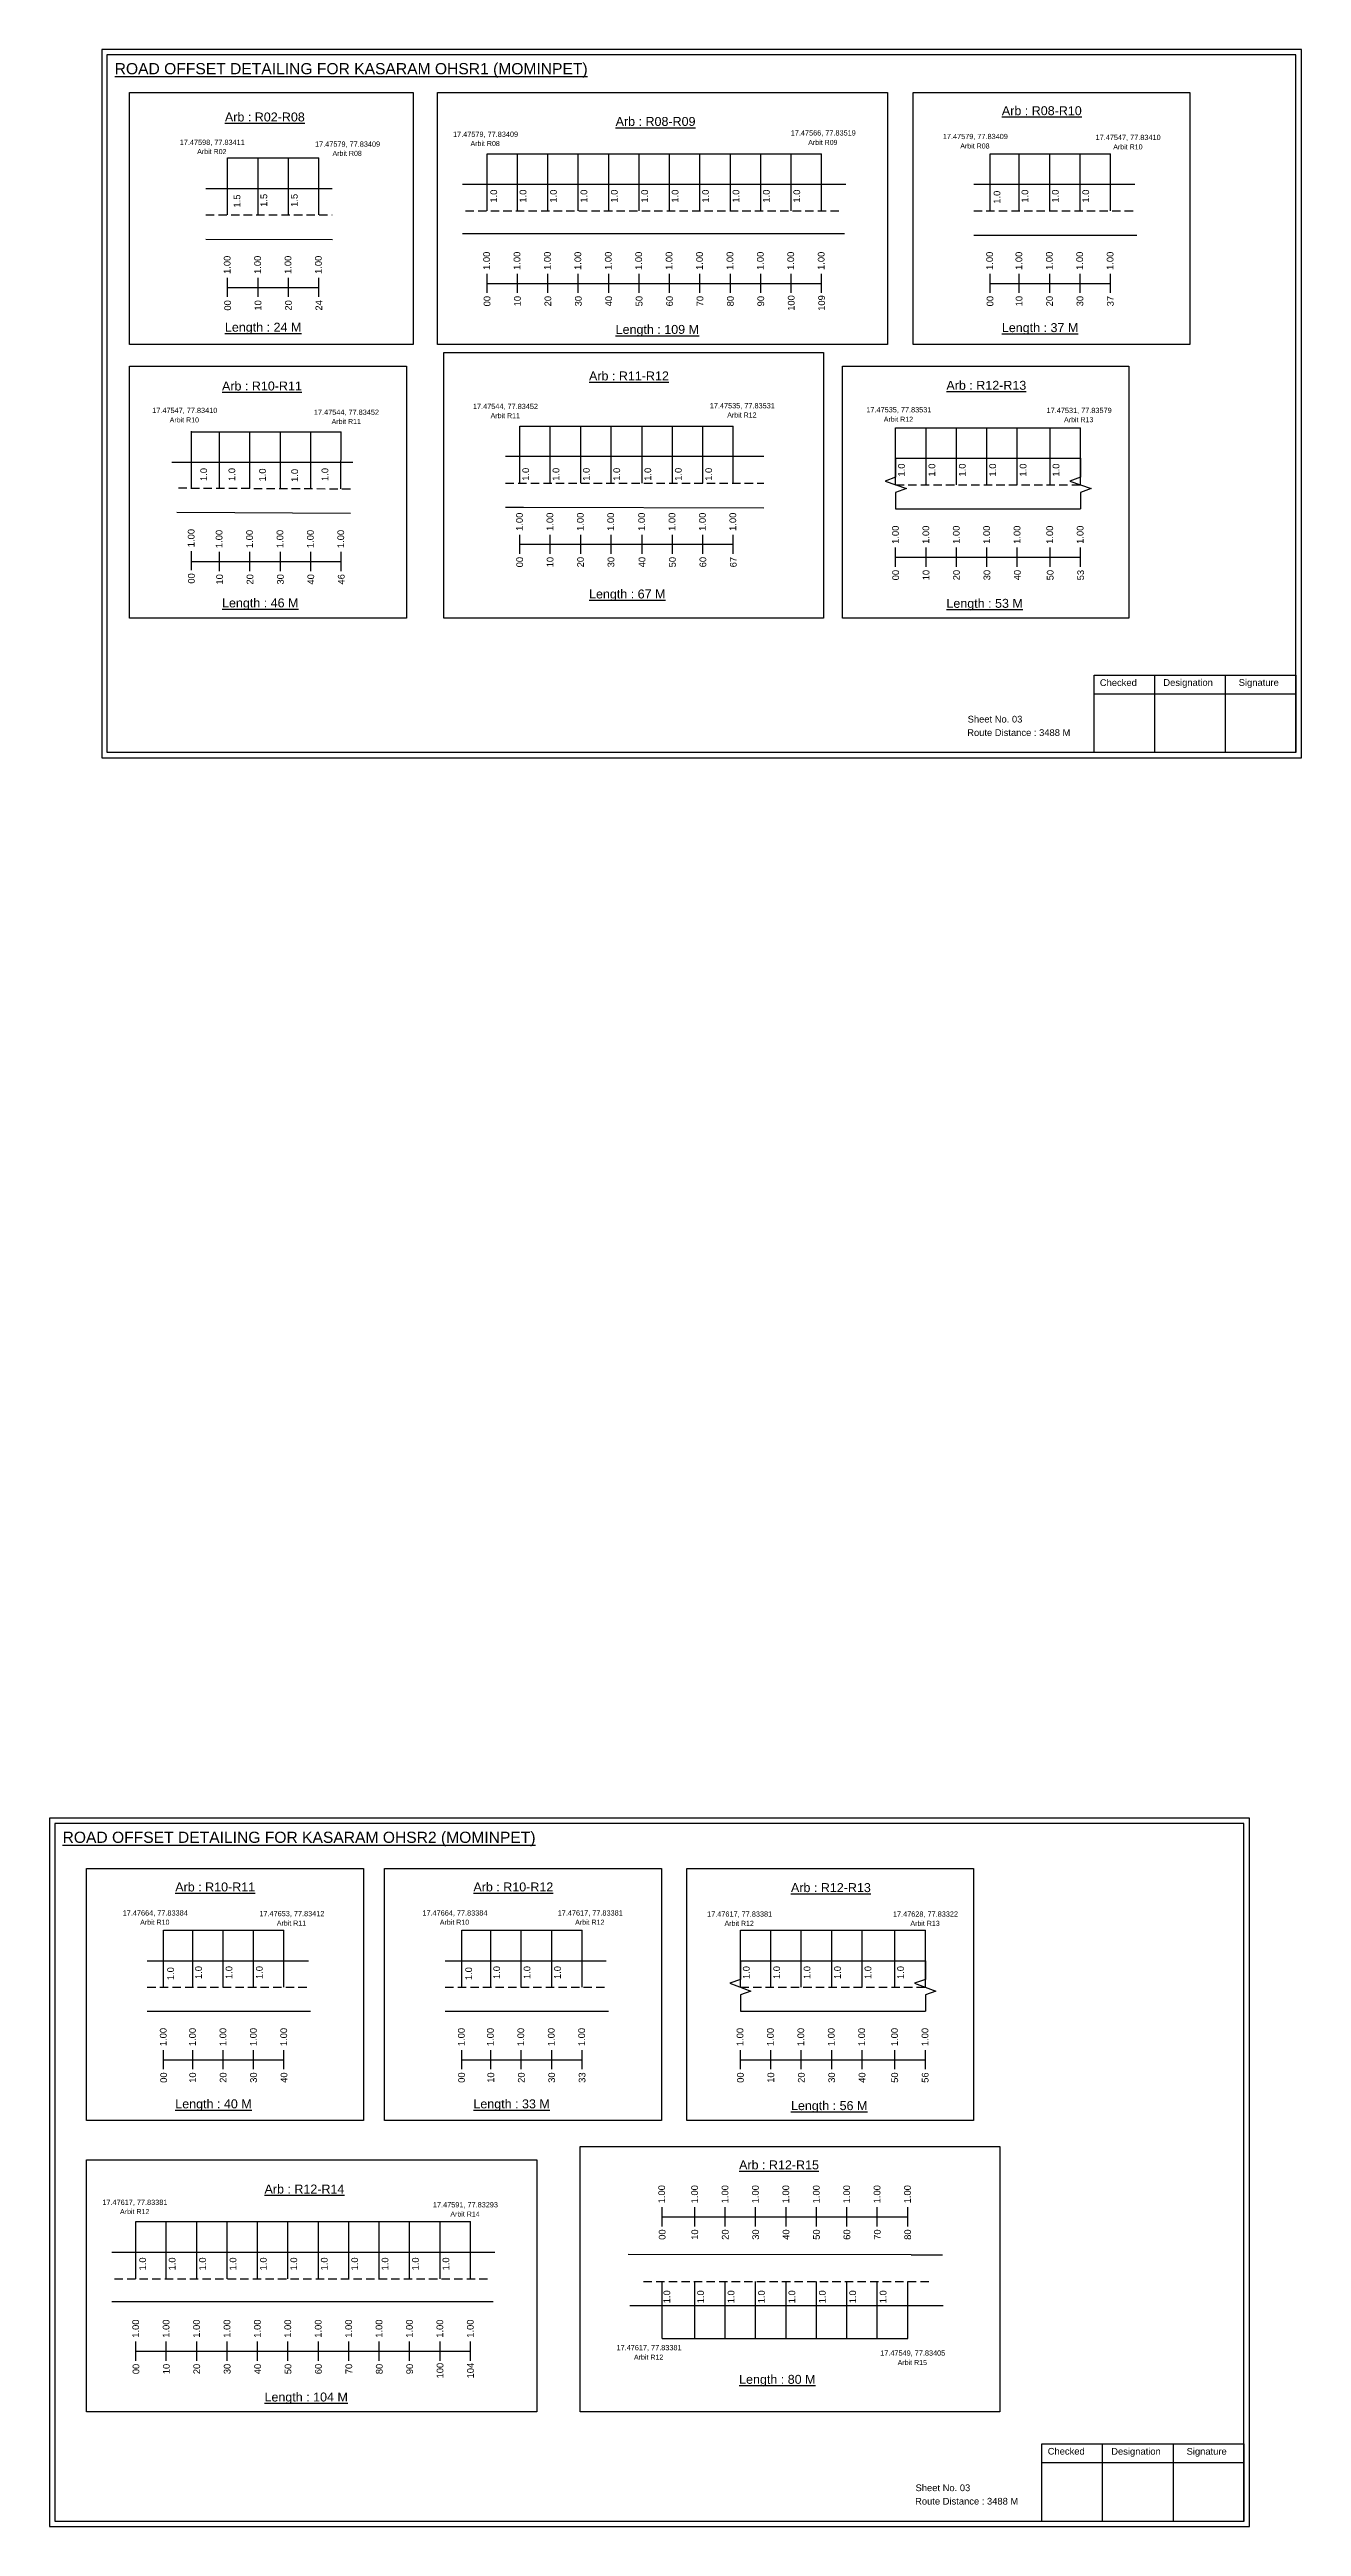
# Model space of a CAD drawing. Header units: inches. Extents: x 1472 to 9278, y 30 to 1360.
# Drawn here: x 6676 to 7236, y 164 to 1271 of the extents above; entities that cross this region are included whole.
import ezdxf

# ---------------------------------------------------------------- set-up
doc = ezdxf.new("R2010")
doc.units = ezdxf.units.IN
doc.header["$MEASUREMENT"] = 0
doc.linetypes.add('DASHED2', pattern=[0.375, 0.25, -0.125])
doc.layers.add('PDF_Geometry', color=7, linetype='Continuous')
doc.layers.add('PDF_Text', color=5, linetype='Continuous')
doc.styles.add('PDF Arial', font='arial.ttf')
doc.styles.get("Standard").update_dxf_attribs({"font": 'arial.ttf'})

msp = doc.modelspace()

# ---------------------------------------------------------------- linework, layer by layer
at = {"color": 5}
for p, q in [((6756, 1222.7), (6796.8, 1222.7)), ((6872, 1224.5), (7021.6, 1224.5)), ((7096.9, 1224.5), (7150.8, 1224.5)), ((6739.9, 1100.2), (6806.8, 1100.2)), ((6886.7, 1102.8), (6982.1, 1102.8)), ((7054.7, 1102), (7137.4, 1102)), ((6727.4, 430.2), (6781.2, 430.2)), ((6860.7, 430.2), (6914.5, 430.2)), ((6985.3, 430.2), (7068, 430.2)), ((6715, 299.9), (6864.6, 299.9)), ((6950.3, 247.6), (7060.1, 247.6))]:
    msp.add_line(p, q, dxfattribs=at)
for p, q in [((6756, 1197.2), (6756, 1222.7)), ((6769.6, 1197.2), (6769.6, 1222.7)), ((6783.2, 1197.2), (6783.2, 1222.7)), ((6796.8, 1197.2), (6796.8, 1222.7)), ((6872, 1199), (6872, 1224.5)), ((6885.6, 1199), (6885.6, 1224.5)), ((6899.2, 1199), (6899.2, 1224.5)), ((6912.8, 1199), (6912.8, 1224.5)), ((6926.4, 1199), (6926.4, 1224.5)), ((6940, 1199), (6940, 1224.5)), ((6953.6, 1199), (6953.6, 1224.5)), ((6967.2, 1199), (6967.2, 1224.5)), ((6980.8, 1199), (6980.8, 1224.5)), ((6994.4, 1199), (6994.4, 1224.5)), ((7008, 1199), (7008, 1224.5)), ((7021.6, 1199), (7021.6, 1224.5)), ((7096.9, 1199), (7096.9, 1224.5)), ((7110, 1199), (7110, 1224.5)), ((7123.6, 1199), (7123.6, 1224.5)), ((7137.2, 1199), (7137.2, 1224.5)), ((7150.8, 1199), (7150.8, 1224.5)), ((6746.2, 1209), (6802.7, 1209)), ((6861.1, 1210.9), (7032.5, 1210.9)), ((7089.6, 1210.9), (7161.6, 1210.9)), ((6746.2, 1186.4), (6802.9, 1186.2)), ((7031.8, 1188.7), (6861.1, 1188.7)), ((7089.6, 1188.2), (7162.6, 1188.2)), ((6739.9, 1074.9), (6739.9, 1100.5)), ((6752.4, 1074.9), (6752.4, 1100.2)), ((6766, 1074.8), (6766, 1100.2)), ((6779.6, 1074.9), (6779.6, 1100.2)), ((6793.2, 1074.6), (6793.2, 1100.2)), ((6806.6, 1074.7), (6806.8, 1100.2)), ((6886.7, 1077.3), (6886.7, 1102.8)), ((6900.3, 1077.3), (6900.3, 1102.8)), ((6913.9, 1077.3), (6913.9, 1102.8)), ((6927.5, 1077.3), (6927.5, 1102.8)), ((6941.3, 1077.3), (6941.3, 1102.8)), ((6954.9, 1077.3), (6954.9, 1102.8)), ((6968.5, 1077.3), (6968.5, 1102.8)), ((6982.1, 1077.3), (6982.1, 1102.8)), ((7054.7, 1076.5), (7054.7, 1102)), ((7068.3, 1076.5), (7068.3, 1102)), ((7081.9, 1076.5), (7081.9, 1102)), ((7095.5, 1076.5), (7095.5, 1102)), ((7109.1, 1076.5), (7109.1, 1102)), ((7123.8, 1076.5), (7123.8, 1102)), ((7137.4, 1076.5), (7137.4, 1102)), ((6812, 1086.5), (6731.1, 1086.5)), ((6995.7, 1089.2), (6880.3, 1089.2)), ((7054.7, 1088.4), (7137.4, 1088.4)), ((6733.3, 1064.3), (6811, 1063.8)), ((6880.3, 1066.5), (6888.3, 1066.5)), ((6888.3, 1066.5), (6995.7, 1066.2)), ((7054.7, 1065.7), (7137.4, 1065.7)), ((6727.4, 404.7), (6727.4, 430.2)), ((6740.4, 404.7), (6740.4, 430.2)), ((6754, 404.7), (6754, 430.2)), ((6767.6, 404.7), (6767.6, 430.2)), ((6781.2, 404.7), (6781.2, 430.2)), ((6860.7, 404.7), (6860.7, 430.2)), ((6873.7, 404.7), (6873.7, 430.2)), ((6887.3, 404.7), (6887.3, 430.2)), ((6900.9, 404.7), (6900.9, 430.2)), ((6914.5, 404.7), (6914.5, 430.2)), ((6985.3, 404.7), (6985.3, 430.2)), ((6998.9, 404.7), (6998.9, 430.2)), ((7012.5, 404.7), (7012.5, 430.2)), ((7026.1, 404.7), (7026.1, 430.2)), ((7039.7, 404.7), (7039.7, 430.2)), ((7054.4, 404.7), (7054.4, 430.2)), ((7068, 404.7), (7068, 430.2)), ((6720.1, 416.5), (6792.1, 416.5)), ((6853.3, 416.5), (6925.3, 416.5)), ((6985.3, 416.5), (7068, 416.5)), ((6720.1, 393.9), (6793.1, 393.9)), ((6853.3, 393.9), (6926.3, 393.9)), ((6985.3, 393.9), (7068, 393.9)), ((6715, 274.3), (6715, 299.9)), ((6728.6, 274.3), (6728.6, 299.9)), ((6742.2, 274.3), (6742.2, 299.9)), ((6755.8, 274.3), (6755.8, 299.9)), ((6769.4, 274.3), (6769.4, 299.9)), ((6783, 274.3), (6783, 299.9)), ((6796.6, 274.3), (6796.6, 299.9)), ((6810.2, 274.3), (6810.2, 299.9)), ((6823.8, 274.3), (6823.8, 299.9)), ((6837.4, 274.3), (6837.4, 299.9)), ((6851, 274.3), (6851, 299.9)), ((6864.6, 274.3), (6864.6, 299.9)), ((6704.2, 286.2), (6875.5, 286.2)), ((7061.7, 285), (6935.1, 285.2)), ((7061.7, 285), (7075.7, 285)), ((6950.3, 247.6), (6950.3, 273.1)), ((6964.9, 247.6), (6964.9, 273.1)), ((6978.5, 247.6), (6978.5, 273.1)), ((6992.1, 247.6), (6992.1, 273.1)), ((7005.7, 247.6), (7005.7, 273.1)), ((7019.3, 247.6), (7019.3, 273.1)), ((7032.9, 247.6), (7032.9, 273.1)), ((7046.5, 247.6), (7046.5, 273.1)), ((7060.1, 247.6), (7060.1, 273.1)), ((6874.8, 264), (6704.2, 264)), ((6935.8, 262.3), (7061.7, 262.3)), ((7061.7, 262.3), (7075.9, 262.3))]:
    msp.add_line(p, q)
at = {"linetype": 'DASHED2', "ltscale": 15}
for p, q in [((6746.3, 1197.2), (6802.7, 1197.2)), ((6862.4, 1199), (7030, 1199)), ((7089.6, 1199), (7162.1, 1199)), ((6734, 1075.1), (6812.3, 1074.7)), ((6880.3, 1077.3), (6995.7, 1077.3)), ((7054.7, 1076.5), (7137.4, 1076.5)), ((6720.1, 404.7), (6792.6, 404.7)), ((6853.3, 404.7), (6925.8, 404.7)), ((6985.3, 404.7), (7068, 404.7)), ((6705.4, 274.3), (6873, 274.3)), ((6942, 273.1), (7070.7, 273.1))]:
    msp.add_line(p, q, dxfattribs=at)
at = {"color": 217, "true_color": 0x93278f}
for p, q in [((6756, 1160.5), (6756, 1169)), ((6756, 1164.7), (6796.8, 1164.7)), ((6769.6, 1160.5), (6769.6, 1169)), ((6783.2, 1160.5), (6783.2, 1169)), ((6796.8, 1160.5), (6796.8, 1169)), ((6872, 1162.3), (6872, 1170.9)), ((6872, 1166.6), (7021.6, 1166.6)), ((6885.6, 1162.3), (6885.6, 1170.9)), ((6899.2, 1162.3), (6899.2, 1170.9)), ((6912.8, 1162.3), (6912.8, 1170.9)), ((6926.4, 1162.3), (6926.4, 1170.9)), ((6940, 1162.3), (6940, 1170.9)), ((6953.6, 1162.3), (6953.6, 1170.9)), ((6967.2, 1162.3), (6967.2, 1170.9)), ((6980.8, 1162.3), (6980.8, 1170.9)), ((6994.4, 1162.3), (6994.4, 1170.9)), ((7008, 1162.3), (7008, 1170.9)), ((7021.6, 1162.3), (7021.6, 1170.9)), ((7096.9, 1162.3), (7096.9, 1170.9)), ((7096.9, 1166.6), (7150.8, 1166.6)), ((7110, 1162.3), (7110, 1170.9)), ((7123.6, 1162.3), (7123.6, 1170.9)), ((7137.2, 1162.3), (7137.2, 1170.9)), ((7150.8, 1162.3), (7150.8, 1170.9)), ((6886.7, 1045.6), (6886.7, 1054.2)), ((6900.3, 1045.6), (6900.3, 1054.2)), ((6913.9, 1045.6), (6913.9, 1054.2)), ((6927.5, 1045.6), (6927.5, 1054.2)), ((6941.3, 1045.6), (6941.3, 1054.2)), ((6954.9, 1045.6), (6954.9, 1054.2)), ((6968.5, 1045.6), (6968.5, 1054.2)), ((6982.1, 1045.6), (6982.1, 1054.2)), ((6739.9, 1038.3), (6739.9, 1046.9)), ((6739.9, 1042.2), (6806.8, 1042.2)), ((6752.4, 1037.9), (6752.4, 1046.5)), ((6766, 1037.9), (6766, 1046.5)), ((6779.6, 1037.9), (6779.6, 1046.5)), ((6793.2, 1037.9), (6793.2, 1046.5)), ((6806.8, 1037.9), (6806.8, 1046.5)), ((6886.7, 1049.9), (6982.1, 1049.9)), ((7054.7, 1039.8), (7054.7, 1048.4)), ((7054.7, 1044.1), (7137.4, 1044.1)), ((7068.3, 1039.8), (7068.3, 1048.4)), ((7081.9, 1039.8), (7081.9, 1048.4)), ((7095.5, 1039.8), (7095.5, 1048.4)), ((7109.1, 1039.8), (7109.1, 1048.4)), ((7123.8, 1039.8), (7123.8, 1048.4)), ((7137.4, 1039.8), (7137.4, 1048.4)), ((6727.4, 368), (6727.4, 376.5)), ((6727.4, 372.2), (6781.2, 372.2)), ((6740.4, 368), (6740.4, 376.5)), ((6754, 368), (6754, 376.5)), ((6767.6, 368), (6767.6, 376.5)), ((6781.2, 368), (6781.2, 376.5)), ((6860.7, 368), (6860.7, 376.5)), ((6860.7, 372.2), (6914.5, 372.2)), ((6873.7, 368), (6873.7, 376.5)), ((6887.3, 368), (6887.3, 376.5)), ((6900.9, 368), (6900.9, 376.5)), ((6914.5, 368), (6914.5, 376.5)), ((6985.3, 368), (6985.3, 376.5)), ((6985.3, 372.2), (7068, 372.2)), ((6998.9, 368), (6998.9, 376.5)), ((7012.5, 368), (7012.5, 376.5)), ((7026.1, 368), (7026.1, 376.5)), ((7039.7, 368), (7039.7, 376.5)), ((7054.4, 368), (7054.4, 376.5)), ((7068, 368), (7068, 376.5)), ((6950.3, 297.7), (6950.3, 306.3)), ((6950.3, 302), (7060.1, 302)), ((6964.9, 297.7), (6964.9, 306.3)), ((6978.5, 297.7), (6978.5, 306.3)), ((6992.1, 297.7), (6992.1, 306.3)), ((7005.7, 297.7), (7005.7, 306.3)), ((7019.3, 297.7), (7019.3, 306.3)), ((7032.9, 297.7), (7032.9, 306.3)), ((7046.5, 297.7), (7046.5, 306.3)), ((7060.1, 297.7), (7060.1, 306.3)), ((6715, 237.6), (6715, 246.2)), ((6728.6, 237.6), (6728.6, 246.2)), ((6742.2, 237.6), (6742.2, 246.2)), ((6755.8, 237.6), (6755.8, 246.2)), ((6769.4, 237.6), (6769.4, 246.2)), ((6783, 237.6), (6783, 246.2)), ((6796.6, 237.6), (6796.6, 246.2)), ((6810.2, 237.6), (6810.2, 246.2)), ((6823.8, 237.6), (6823.8, 246.2)), ((6837.4, 237.6), (6837.4, 246.2)), ((6851, 237.6), (6851, 246.2)), ((6864.6, 237.6), (6864.6, 246.2)), ((6715, 241.9), (6864.6, 241.9))]:
    msp.add_line(p, q, dxfattribs=at)
for points in [[(6712.2, 1252), (6838.9, 1252), (6838.9, 1139.3), (6712.2, 1139.3)], [(6849.9, 1252), (7051.1, 1252), (7051.1, 1139.3), (6849.9, 1139.3)], [(7062.5, 1252), (7186.3, 1252), (7186.3, 1139.3), (7062.5, 1139.3)], [(6852.7, 1135.7), (7022.4, 1135.7), (7022.4, 1016.8), (6852.7, 1016.8)], [(6712.2, 1129.5), (6836, 1129.5), (6836, 1016.8), (6712.2, 1016.8)], [(7030.9, 1129.5), (7159, 1129.5), (7159, 1016.8), (7030.9, 1016.8)], [(6692.9, 457.7), (6816.7, 457.7), (6816.7, 345), (6692.9, 345)], [(6826.2, 457.7), (6950, 457.7), (6950, 345), (6826.2, 345)], [(6961.4, 457.7), (7089.5, 457.7), (7089.5, 345), (6961.4, 345)], [(6913.7, 333.5), (7101.3, 333.5), (7101.3, 214.7), (6913.7, 214.7)], [(6692.9, 327.4), (6894.2, 327.4), (6894.2, 214.7), (6692.9, 214.7)]]:
    msp.add_lwpolyline(points, close=True)
at = {"linetype": 'Continuous'}
for points in [[(7054.7, 1088.4), (7054.7, 1079.9), (7050, 1078.2), (7059.5, 1074.8), (7054.7, 1073), (7054.7, 1065.7)], [(7137.4, 1088.4), (7137.4, 1079.9), (7132.6, 1078.2), (7142.1, 1074.8), (7137.4, 1073), (7137.4, 1065.7)], [(6985.3, 416.5), (6985.3, 408.1), (6980.6, 406.4), (6990, 402.9), (6985.3, 401.2), (6985.3, 393.9)], [(7068, 416.5), (7068, 408.1), (7063.2, 406.4), (7072.7, 402.9), (7068, 401.2), (7068, 393.9)]]:
    msp.add_lwpolyline(points, dxfattribs=at)
at = {"layer": 'PDF_Geometry'}
for points in [[(6699.7, 1271.2), (6699.7, 954.4), (7236.2, 954.4), (7236.2, 1271.2)], [(6702, 1268.8), (6702, 956.9), (7233.7, 956.9), (7233.7, 1268.8)], [(6676.4, 480.2), (6676.4, 163.5), (7212.9, 163.5), (7212.9, 480.2)], [(6678.7, 477.9), (6678.7, 165.9), (7210.4, 165.9), (7210.4, 477.9)]]:
    msp.add_lwpolyline(points, close=True, dxfattribs=at)
at = {"layer": 'PDF_Geometry', "color": 242, "true_color": 0xcc1f26}
for points in [[(7233.7, 956.8), (7143.4, 956.8), (7143.4, 991.4), (7233.7, 991.4)], [(7210.4, 165.8), (7120.1, 165.8), (7120.1, 200.5), (7210.4, 200.5)]]:
    msp.add_lwpolyline(points, close=True, dxfattribs=at)
for points in [[(7170.4, 991.4), (7170.4, 956.8)], [(7202.1, 991.4), (7202.1, 956.8)], [(7143.4, 983), (7233.7, 983)], [(7147.1, 200.5), (7147.1, 165.8)], [(7178.8, 200.5), (7178.8, 165.8)], [(7120.1, 192.1), (7210.4, 192.1)]]:
    msp.add_lwpolyline(points, dxfattribs=at)

# ---------------------------------------------------------------- texts
at = {"color": 242, "true_color": 0xcd2027}
for s, height, p in [('%%UROAD OFFSET DETAILING FOR KASARAM OHSR1 (MOMINPET)', 5, (6705.5, 1260.1)), ('%%UArb : R02-R08', 4, (6754.8, 1239)), ('%%UArb : R08-R09', 4, (6929.5, 1237)), ('%%UArb : R08-R10', 4, (7102.2, 1241.8)), ('%%ULength : 24 M', 4, (6754.8, 1145)), ('%%ULength : 109 M', 4, (6929.5, 1144)), ('%%ULength : 37 M', 4, (7102.2, 1144.8)), ('%%UArb : R10-R11', 4, (6753.5, 1118.7)), ('%%UArb : R11-R12', 4, (6917.6, 1123.2)), ('%%UArb : R12-R13', 4, (7077.4, 1119)), ('%%ULength : 46 M', 4, (6753.5, 1021.7)), ('%%ULength : 67 M', 4, (6917.6, 1025.7)), ('%%ULength : 53 M', 4, (7077.4, 1021.5)), ('%%UROAD OFFSET DETAILING FOR KASARAM OHSR2 (MOMINPET)', 5, (6682.2, 469.2)), ('%%UArb : R10-R11', 4, (6732.6, 447.5)), ('%%UArb : R10-R12', 4, (6865.9, 447.5)), ('%%UArb : R12-R13', 4, (7007.9, 447.2)), ('%%ULength : 40 M', 4, (6732.6, 350.5)), ('%%ULength : 33 M', 4, (6865.9, 350.5)), ('%%ULength : 56 M', 4, (7007.9, 349.7)), ('%%UArb : R12-R15', 4, (6984.7, 323.2)), ('%%UArb : R12-R14', 4, (6772.5, 312.4)), ('%%ULength : 104 M', 4, (6772.5, 219.4)), ('%%ULength : 80 M', 4, (6984.7, 227.3))]:
    msp.add_text(s, height=height, dxfattribs=at).set_placement(p)
at = {"color": 5}
for s, height, p in [('17.47598, 77.83411', 2.34, (6734.6, 1228.5)), ('17.47579, 77.83409', 2.34, (6795.1, 1227.7)), ('17.47579, 77.83409', 2.34, (6856.8, 1232.1)), ('Arbit R08', 2.25, (6864.6, 1228)), ('17.47566, 77.83519', 2.34, (7007.8, 1232.7)), ('Arbit R09', 2.25, (7015.6, 1228.5)), ('17.47579, 77.83409', 2.34, (7075.8, 1231.1)), ('17.47547, 77.83410', 2.34, (7144.1, 1230.7)), ('Arbit R02', 2.25, (6742.4, 1224.4)), ('Arbit R08', 2.25, (6802.9, 1223.6)), ('Arbit R08', 2.25, (7083.6, 1226.9)), ('Arbit R10', 2.25, (7152, 1226.5)), ('17.47547, 77.83410', 2.34, (6722.3, 1108.6)), ('17.47544, 77.83452', 2.34, (6794.6, 1107.8)), ('17.47544, 77.83452', 2.34, (6865.7, 1110.4)), ('Arbit R11', 2.25, (6873.6, 1106.3)), ('17.47535, 77.83531', 2.34, (6971.6, 1110.7)), ('Arbit R12', 2.25, (6979.4, 1106.6)), ('17.47535, 77.83531', 2.34, (7041.6, 1108.9)), ('17.47531, 77.83579', 2.34, (7122.2, 1108.6)), ('Arbit R10', 2.25, (6730.1, 1104.4)), ('Arbit R11', 2.25, (6802.5, 1103.7)), ('Arbit R12', 2.25, (7049.4, 1104.7)), ('Arbit R13', 2.25, (7130, 1104.5)), ('17.47664, 77.83384', 2.34, (6709.1, 436.7)), ('Arbit R10', 2.25, (6716.9, 432.6)), ('17.47653, 77.83412', 2.34, (6770.2, 436.4)), ('Arbit R11', 2.25, (6778, 432.2)), ('17.47664, 77.83384', 2.34, (6843.1, 436.7)), ('Arbit R10', 2.25, (6850.9, 432.6)), ('17.47617, 77.83381', 2.34, (6903.6, 436.7)), ('Arbit R12', 2.25, (6911.4, 432.6)), ('17.47617, 77.83381', 2.34, (6970.4, 436.2)), ('Arbit R12', 2.25, (6978.2, 432.1)), ('17.47628, 77.83322', 2.34, (7053.5, 436.2)), ('Arbit R13', 2.25, (7061.3, 432.1)), ('17.47617, 77.83381', 2.34, (6700, 307.3)), ('Arbit R12', 2.25, (6707.9, 303.2)), ('17.47591, 77.83293', 2.34, (6847.8, 306.2)), ('Arbit R14', 2.25, (6855.6, 302.1)), ('17.47617, 77.83381', 2.34, (6929.9, 242.3)), ('Arbit R12', 2.25, (6937.7, 238.1)), ('17.47549, 77.83405', 2.34, (7047.8, 239.9)), ('Arbit R15', 2.25, (7055.6, 235.7))]:
    msp.add_text(s, height=height, dxfattribs=at).set_placement(p)
for s, p in [('1.0', (6876.5, 1202.7)), ('1.0', (6889.6, 1202.7)), ('1.0', (6903.2, 1202.7)), ('1.0', (6916.8, 1202.7)), ('1.0', (6930.4, 1202.7)), ('1.0', (6944, 1202.7)), ('1.0', (6957.6, 1202.7)), ('1.0', (6971.2, 1202.7)), ('1.0', (6984.8, 1202.7)), ('1.0', (6998.4, 1202.7)), ('1.0', (7012, 1202.7)), ('1.0', (7101.5, 1202.2)), ('1.0', (7114, 1202.7)), ('1.0', (7127.6, 1202.7)), ('1.0', (7141.2, 1202.7)), ('1.5', (6761.7, 1200.5)), ('1.5', (6773.7, 1200.8)), ('1.5', (6787.3, 1200.8)), ('1.0', (7058.8, 1080.2)), ('1.0', (7072.4, 1080.2)), ('1.0', (7086, 1080.2)), ('1.0', (7099.6, 1080.2)), ('1.0', (7113.2, 1080.2)), ('1.0', (7127.9, 1080.2)), ('1.0', (6746.8, 1078.2)), ('1.0', (6759.4, 1078.2)), ('1.0', (6773.1, 1078)), ('1.0', (6787.5, 1077.8)), ('1.0', (6801, 1078.2)), ('1.0', (6890.8, 1078.3)), ('1.0', (6904.3, 1078.3)), ('1.0', (6917.9, 1078.3)), ('1.0', (6931.5, 1078.3)), ('1.0', (6945.4, 1078.3)), ('1.0', (6959, 1078.3)), ('1.0', (6972.6, 1078.3)), ('1.0', (6732, 407.8)), ('1.0', (6744.5, 408.3)), ('1.0', (6758.1, 408.3)), ('1.0', (6771.7, 408.3)), ('1.0', (6865.3, 407.8)), ('1.0', (6877.8, 408.3)), ('1.0', (6891.4, 408.3)), ('1.0', (6905, 408.3)), ('1.0', (6989.4, 408.3)), ('1.0', (7003, 408.3)), ('1.0', (7016.6, 408.3)), ('1.0', (7030.2, 408.3)), ('1.0', (7043.8, 408.3)), ('1.0', (7058.4, 408.3)), ('1.0', (6719.5, 278)), ('1.0', (6732.7, 278)), ('1.0', (6746.3, 278)), ('1.0', (6759.9, 278)), ('1.0', (6773.5, 278)), ('1.0', (6787.1, 278)), ('1.0', (6800.7, 278)), ('1.0', (6814.3, 278)), ('1.0', (6827.9, 278)), ('1.0', (6841.5, 278)), ('1.0', (6855.1, 278)), ('1.0', (6953.9, 263.3)), ('1.0', (6969, 263.3)), ('1.0', (6982.6, 263.3)), ('1.0', (6996.2, 263.3)), ('1.0', (7009.8, 263.3)), ('1.0', (7023.4, 263.3)), ('1.0', (7037, 263.3)), ('1.0', (7050.6, 263.3))]:
    msp.add_text(s, height=3, rotation=90).set_placement(p)
at = {"color": 217, "true_color": 0x93278f}
for s, p in [('1.00', (6757.3, 1170.8)), ('1.00', (6770.9, 1170.8)), ('1.00', (6784.5, 1170.8)), ('1.00', (6798.1, 1170.8)), ('1.00', (6873.3, 1172.6)), ('1.00', (6886.9, 1172.6)), ('1.00', (6900.5, 1172.6)), ('1.00', (6914.1, 1172.6)), ('1.00', (6927.7, 1172.6)), ('1.00', (6941.3, 1172.6)), ('1.00', (6954.9, 1172.6)), ('1.00', (6968.5, 1172.6)), ('1.00', (6982.1, 1172.6)), ('1.00', (6995.7, 1172.6)), ('1.00', (7009.3, 1172.6)), ('1.00', (7022.9, 1172.6)), ('1.00', (7098.2, 1172.6)), ('1.00', (7111.3, 1172.6)), ('1.00', (7124.9, 1172.6)), ('1.00', (7138.5, 1172.6)), ('1.00', (7152.1, 1172.6)), ('00', (6757.5, 1154.4)), ('10', (6771.1, 1154.4)), ('20', (6784.7, 1154.4)), ('24', (6798.3, 1154.4)), ('00', (6873.5, 1156.3)), ('10', (6887.1, 1156.3)), ('20', (6900.7, 1156.3)), ('30', (6914.3, 1156.3)), ('40', (6927.9, 1156.3)), ('50', (6941.5, 1156.3)), ('60', (6955.1, 1156.3)), ('70', (6968.7, 1156.3)), ('80', (6982.3, 1156.3)), ('90', (6995.9, 1156.3)), ('100', (7009.5, 1154.3)), ('109', (7023.1, 1154.3)), ('00', (7098.4, 1156.3)), ('10', (7111.4, 1156.3)), ('20', (7125, 1156.3)), ('30', (7138.6, 1156.3)), ('37', (7152.2, 1156.3)), ('1.00', (6888, 1055.9)), ('1.00', (6901.6, 1055.9)), ('1.00', (6915.2, 1055.9)), ('1.00', (6928.8, 1055.9)), ('1.00', (6942.6, 1055.9)), ('1.00', (6956.2, 1055.9)), ('1.00', (6969.8, 1055.9)), ('1.00', (6983.4, 1055.9)), ('1.00', (6741.2, 1048.6)), ('1.00', (6753.7, 1048.2)), ('1.00', (6767.3, 1048.2)), ('1.00', (6780.9, 1048.2)), ('1.00', (6794.5, 1048.2)), ('1.00', (6808.1, 1048.2)), ('1.00', (7056.1, 1050.1)), ('1.00', (7069.7, 1050.1)), ('1.00', (7083.3, 1050.1)), ('1.00', (7096.9, 1050.1)), ('1.00', (7110.5, 1050.1)), ('1.00', (7125.1, 1050.1)), ('1.00', (7138.7, 1050.1)), ('00', (6888.1, 1039.6)), ('10', (6901.7, 1039.6)), ('20', (6915.3, 1039.6)), ('30', (6928.9, 1039.6)), ('40', (6942.8, 1039.6)), ('50', (6956.4, 1039.6)), ('60', (6970, 1039.6)), ('67', (6983.6, 1039.6)), ('00', (6741.3, 1032.3)), ('10', (6753.9, 1031.9)), ('20', (6767.5, 1031.9)), ('30', (6781.1, 1031.9)), ('40', (6794.7, 1031.9)), ('46', (6808.3, 1031.9)), ('00', (7056.2, 1033.8)), ('10', (7069.8, 1033.8)), ('20', (7083.4, 1033.8)), ('30', (7097, 1033.8)), ('40', (7110.6, 1033.8)), ('50', (7125.3, 1033.8)), ('53', (7138.9, 1033.8)), ('1.00', (6728.7, 378.3)), ('1.00', (6741.8, 378.3)), ('1.00', (6755.4, 378.3)), ('1.00', (6769, 378.3)), ('1.00', (6782.6, 378.3)), ('1.00', (6862, 378.3)), ('1.00', (6875, 378.3)), ('1.00', (6888.6, 378.3)), ('1.00', (6902.2, 378.3)), ('1.00', (6915.8, 378.3)), ('1.00', (6986.6, 378.3)), ('1.00', (7000.2, 378.3)), ('1.00', (7013.8, 378.3)), ('1.00', (7027.4, 378.3)), ('1.00', (7041, 378.3)), ('1.00', (7055.7, 378.3)), ('1.00', (7069.3, 378.3)), ('00', (6728.9, 361.9)), ('10', (6741.9, 361.9)), ('20', (6755.5, 361.9)), ('30', (6769.1, 361.9)), ('40', (6782.7, 361.9)), ('00', (6862.1, 361.9)), ('10', (6875.2, 361.9)), ('20', (6888.8, 361.9)), ('30', (6902.4, 361.9)), ('33', (6916, 361.9)), ('00', (6986.8, 361.9)), ('10', (7000.4, 361.9)), ('20', (7014, 361.9)), ('30', (7027.6, 361.9)), ('40', (7041.2, 361.9)), ('50', (7055.8, 361.9)), ('56', (7069.4, 361.9)), ('1.00', (6951.6, 308)), ('1.00', (6966.3, 308)), ('1.00', (6979.9, 308)), ('1.00', (6993.5, 308)), ('1.00', (7007.1, 308)), ('1.00', (7020.7, 308)), ('1.00', (7034.3, 308)), ('1.00', (7047.9, 308)), ('1.00', (7061.5, 308)), ('00', (6951.8, 291.7)), ('10', (6966.4, 291.7)), ('20', (6980, 291.7)), ('30', (6993.6, 291.7)), ('40', (7007.2, 291.7)), ('50', (7020.8, 291.7)), ('60', (7034.4, 291.7)), ('70', (7048, 291.7)), ('80', (7061.6, 291.7)), ('1.00', (6716.4, 247.9)), ('1.00', (6730, 247.9)), ('1.00', (6743.6, 247.9)), ('1.00', (6757.2, 247.9)), ('1.00', (6770.8, 247.9)), ('1.00', (6784.4, 247.9)), ('1.00', (6798, 247.9)), ('1.00', (6811.6, 247.9)), ('1.00', (6825.2, 247.9)), ('1.00', (6838.8, 247.9)), ('1.00', (6852.4, 247.9)), ('1.00', (6866, 247.9)), ('00', (6716.5, 231.6)), ('10', (6730.1, 231.6)), ('20', (6743.7, 231.6)), ('30', (6757.3, 231.6)), ('40', (6770.9, 231.6)), ('50', (6784.5, 231.6)), ('60', (6798.1, 231.6)), ('70', (6811.7, 231.6)), ('80', (6825.3, 231.6)), ('90', (6838.9, 231.6)), ('100', (6852.5, 229.7)), ('104', (6866.1, 229.7))]:
    msp.add_text(s, height=3, rotation=90, dxfattribs=at).set_placement(p)
for s, p in [('Route Distance : 3488 M', (7086.7, 964.2)), ('Sheet No. 03', (7086.9, 970.2)), ('Sheet No. 03', (7063.6, 179.3)), ('Route Distance : 3488 M', (7063.4, 173.3))]:
    msp.add_text(s, height=3).set_placement(p)
at = {"layer": 'PDF_Text', "color": 7, "attachment_point": 7, "style": 'PDF Arial'}
for s, insert, char_height in [('Checked', (7146, 986.5), 3), ('Designation', (7174.4, 985.7), 3.001), ('Signature', (7208.1, 985.7), 3), ('Checked', (7122.7, 195.6), 3), ('Designation', (7151.1, 194.7), 3.001), ('Signature', (7184.8, 194.7), 3)]:
    msp.add_mtext(s, dxfattribs=dict(at, insert=insert, char_height=char_height))

doc.saveas('drawing.dxf')
